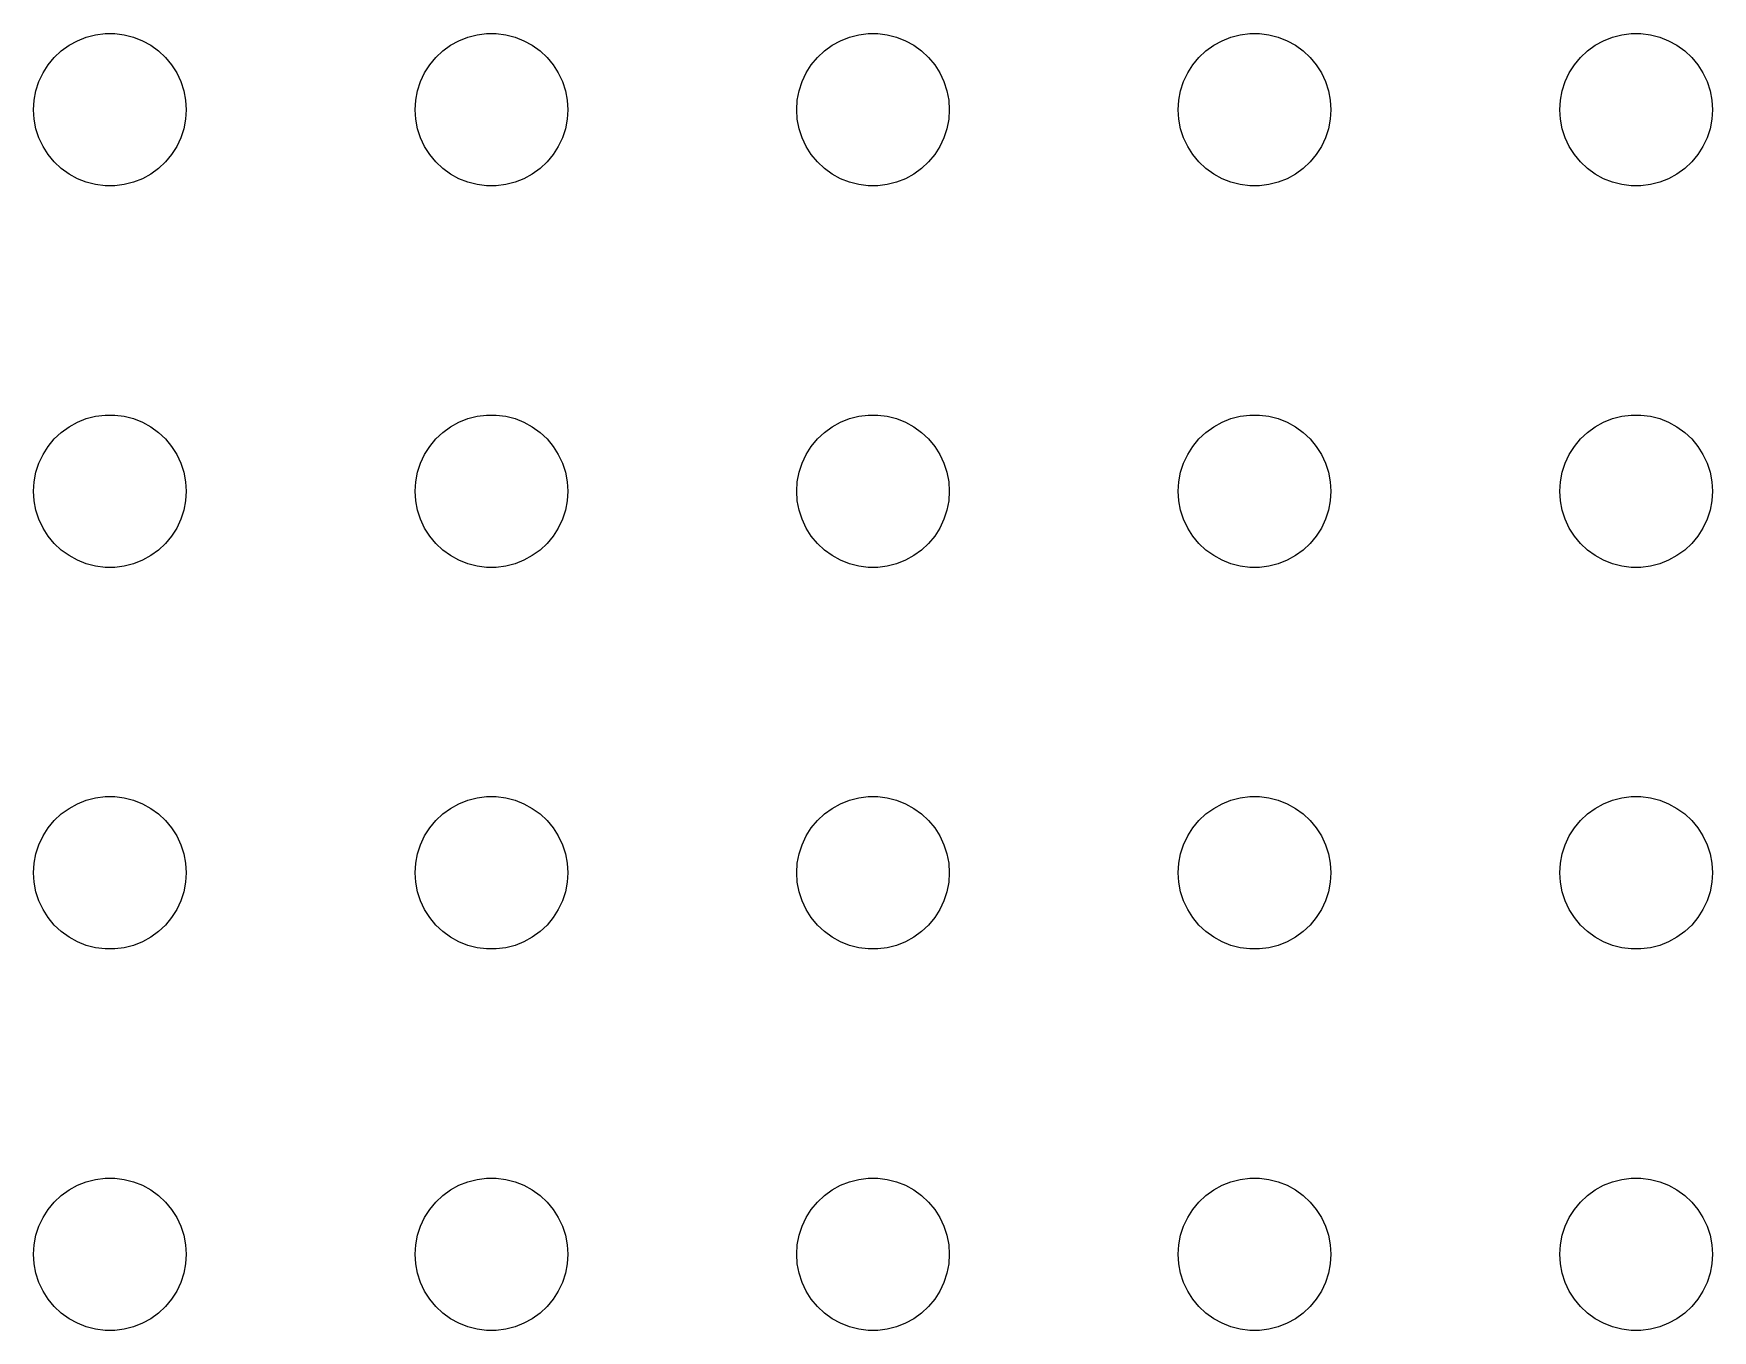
# Model space of a CAD drawing. Header units: metres. Extents: x -134 to 134, y 518 to 1078.
# Drawn here: x -69 to -36, y 682.5 to 708 of the extents above; entities that cross this region are included whole.
import ezdxf

# ---------------------------------------------------------------- set-up
doc = ezdxf.new("R2010")
doc.units = ezdxf.units.M

msp = doc.modelspace()

# ---------------------------------------------------------------- linework, layer by layer
for p, q in [((-68.3037, 707.766), (-68.1387, 707.857)), ((-68.1387, 707.857), (-67.9635, 707.927)), ((-67.9635, 707.927), (-67.7811, 707.973)), ((-67.7811, 707.973), (-67.5942, 707.997)), ((-67.5942, 707.997), (-67.4058, 707.997)), ((-67.4058, 707.997), (-67.2189, 707.973)), ((-67.2189, 707.973), (-67.0365, 707.927)), ((-67.0365, 707.927), (-66.8613, 707.857)), ((-66.8613, 707.857), (-66.6963, 707.766)), ((-60.8037, 707.766), (-60.6387, 707.857)), ((-60.6387, 707.857), (-60.4635, 707.927)), ((-60.4635, 707.927), (-60.2811, 707.973)), ((-60.2811, 707.973), (-60.0942, 707.997)), ((-60.0942, 707.997), (-59.9058, 707.997)), ((-59.9058, 707.997), (-59.7189, 707.973)), ((-59.7189, 707.973), (-59.5365, 707.927)), ((-59.5365, 707.927), (-59.3613, 707.857)), ((-59.3613, 707.857), (-59.1963, 707.766)), ((-53.3037, 707.766), (-53.1387, 707.857)), ((-53.1387, 707.857), (-52.9635, 707.927)), ((-52.9635, 707.927), (-52.7811, 707.973)), ((-52.7811, 707.973), (-52.5942, 707.997)), ((-52.5942, 707.997), (-52.4058, 707.997)), ((-52.4058, 707.997), (-52.2189, 707.973)), ((-52.2189, 707.973), (-52.0365, 707.927)), ((-52.0365, 707.927), (-51.8613, 707.857)), ((-51.8613, 707.857), (-51.6963, 707.766)), ((-45.8037, 707.766), (-45.6387, 707.857)), ((-45.6387, 707.857), (-45.4635, 707.927)), ((-45.4635, 707.927), (-45.2811, 707.973)), ((-45.2811, 707.973), (-45.0942, 707.997)), ((-45.0942, 707.997), (-44.9058, 707.997)), ((-44.9058, 707.997), (-44.7189, 707.973)), ((-44.7189, 707.973), (-44.5365, 707.927)), ((-44.5365, 707.927), (-44.3613, 707.857)), ((-44.3613, 707.857), (-44.1963, 707.766)), ((-38.3037, 707.766), (-38.1387, 707.857)), ((-38.1387, 707.857), (-37.9635, 707.927)), ((-37.9635, 707.927), (-37.7811, 707.973)), ((-37.7811, 707.973), (-37.5942, 707.997)), ((-37.5942, 707.997), (-37.4058, 707.997)), ((-37.4058, 707.997), (-37.2189, 707.973)), ((-37.2189, 707.973), (-37.0365, 707.927)), ((-37.0365, 707.927), (-36.8613, 707.857)), ((-36.8613, 707.857), (-36.6963, 707.766)), ((-68.7135, 707.382), (-68.5934, 707.527)), ((-68.5934, 707.527), (-68.4561, 707.656)), ((-68.4561, 707.656), (-68.3037, 707.766)), ((-66.6963, 707.766), (-66.5439, 707.656)), ((-66.5439, 707.656), (-66.4065, 707.527)), ((-66.4065, 707.527), (-66.2865, 707.382)), ((-61.2135, 707.382), (-61.0934, 707.527)), ((-61.0934, 707.527), (-60.9561, 707.656)), ((-60.9561, 707.656), (-60.8037, 707.766)), ((-59.1963, 707.766), (-59.0439, 707.656)), ((-59.0439, 707.656), (-58.9065, 707.527)), ((-58.9065, 707.527), (-58.7865, 707.382)), ((-53.7135, 707.382), (-53.5934, 707.527)), ((-53.5934, 707.527), (-53.4561, 707.656)), ((-53.4561, 707.656), (-53.3037, 707.766)), ((-51.6963, 707.766), (-51.5439, 707.656)), ((-51.5439, 707.656), (-51.4065, 707.527)), ((-51.4065, 707.527), (-51.2865, 707.382)), ((-46.2135, 707.382), (-46.0934, 707.527)), ((-46.0934, 707.527), (-45.9561, 707.656)), ((-45.9561, 707.656), (-45.8037, 707.766)), ((-44.1963, 707.766), (-44.0439, 707.656)), ((-44.0439, 707.656), (-43.9065, 707.527)), ((-43.9065, 707.527), (-43.7865, 707.382)), ((-38.7135, 707.382), (-38.5934, 707.527)), ((-38.5934, 707.527), (-38.4561, 707.656)), ((-38.4561, 707.656), (-38.3037, 707.766)), ((-36.6963, 707.766), (-36.5439, 707.656)), ((-36.5439, 707.656), (-36.4065, 707.527)), ((-36.4065, 707.527), (-36.2865, 707.382)), ((-68.8947, 707.052), (-68.8145, 707.223)), ((-68.8145, 707.223), (-68.7135, 707.382)), ((-66.2865, 707.382), (-66.1855, 707.223)), ((-66.1855, 707.223), (-66.1053, 707.052)), ((-61.3947, 707.052), (-61.3145, 707.223)), ((-61.3145, 707.223), (-61.2135, 707.382)), ((-58.7865, 707.382), (-58.6855, 707.223)), ((-58.6855, 707.223), (-58.6053, 707.052)), ((-53.8947, 707.052), (-53.8145, 707.223)), ((-53.8145, 707.223), (-53.7135, 707.382)), ((-51.2865, 707.382), (-51.1855, 707.223)), ((-51.1855, 707.223), (-51.1053, 707.052)), ((-46.3947, 707.052), (-46.3145, 707.223)), ((-46.3145, 707.223), (-46.2135, 707.382)), ((-43.7865, 707.382), (-43.6855, 707.223)), ((-43.6855, 707.223), (-43.6053, 707.052)), ((-38.8947, 707.052), (-38.8145, 707.223)), ((-38.8145, 707.223), (-38.7135, 707.382)), ((-36.2865, 707.382), (-36.1855, 707.223)), ((-36.1855, 707.223), (-36.1053, 707.052)), ((-68.9882, 706.688), (-68.9529, 706.873)), ((-68.9529, 706.873), (-68.8947, 707.052)), ((-66.1053, 707.052), (-66.0471, 706.873)), ((-66.0471, 706.873), (-66.0118, 706.688)), ((-61.4882, 706.688), (-61.4529, 706.873)), ((-61.4529, 706.873), (-61.3947, 707.052)), ((-58.6053, 707.052), (-58.5471, 706.873)), ((-58.5471, 706.873), (-58.5118, 706.688)), ((-53.9882, 706.688), (-53.9529, 706.873)), ((-53.9529, 706.873), (-53.8947, 707.052)), ((-51.1053, 707.052), (-51.0471, 706.873)), ((-51.0471, 706.873), (-51.0118, 706.688)), ((-46.4882, 706.688), (-46.4529, 706.873)), ((-46.4529, 706.873), (-46.3947, 707.052)), ((-43.6053, 707.052), (-43.5471, 706.873)), ((-43.5471, 706.873), (-43.5118, 706.688)), ((-38.9882, 706.688), (-38.9529, 706.873)), ((-38.9529, 706.873), (-38.8947, 707.052)), ((-36.1053, 707.052), (-36.0471, 706.873)), ((-36.0471, 706.873), (-36.0118, 706.688)), ((-69, 706.5), (-68.9882, 706.688)), ((-66.0118, 706.688), (-66, 706.5)), ((-61.5, 706.5), (-61.4882, 706.688)), ((-58.5118, 706.688), (-58.5, 706.5)), ((-54, 706.5), (-53.9882, 706.688)), ((-51.0118, 706.688), (-51, 706.5)), ((-46.5, 706.5), (-46.4882, 706.688)), ((-43.5118, 706.688), (-43.5, 706.5)), ((-39, 706.5), (-38.9882, 706.688)), ((-36.0118, 706.688), (-36, 706.5)), ((-68.9882, 706.312), (-69, 706.5)), ((-68.9529, 706.127), (-68.9882, 706.312)), ((-66.0118, 706.312), (-66.0471, 706.127)), ((-66, 706.5), (-66.0118, 706.312)), ((-61.4882, 706.312), (-61.5, 706.5)), ((-61.4529, 706.127), (-61.4882, 706.312)), ((-58.5118, 706.312), (-58.5471, 706.127)), ((-58.5, 706.5), (-58.5118, 706.312)), ((-53.9882, 706.312), (-54, 706.5)), ((-53.9529, 706.127), (-53.9882, 706.312)), ((-51.0118, 706.312), (-51.0471, 706.127)), ((-51, 706.5), (-51.0118, 706.312)), ((-46.4882, 706.312), (-46.5, 706.5)), ((-46.4529, 706.127), (-46.4882, 706.312)), ((-43.5118, 706.312), (-43.5471, 706.127)), ((-43.5, 706.5), (-43.5118, 706.312)), ((-38.9882, 706.312), (-39, 706.5)), ((-38.9529, 706.127), (-38.9882, 706.312)), ((-36.0118, 706.312), (-36.0471, 706.127)), ((-36, 706.5), (-36.0118, 706.312)), ((-68.8947, 705.948), (-68.9529, 706.127)), ((-68.8145, 705.777), (-68.8947, 705.948)), ((-66.1053, 705.948), (-66.1855, 705.777)), ((-66.0471, 706.127), (-66.1053, 705.948)), ((-61.3947, 705.948), (-61.4529, 706.127)), ((-61.3145, 705.777), (-61.3947, 705.948)), ((-58.6053, 705.948), (-58.6855, 705.777)), ((-58.5471, 706.127), (-58.6053, 705.948)), ((-53.8947, 705.948), (-53.9529, 706.127)), ((-53.8145, 705.777), (-53.8947, 705.948)), ((-51.1053, 705.948), (-51.1855, 705.777)), ((-51.0471, 706.127), (-51.1053, 705.948)), ((-46.3947, 705.948), (-46.4529, 706.127)), ((-46.3145, 705.777), (-46.3947, 705.948)), ((-43.6053, 705.948), (-43.6855, 705.777)), ((-43.5471, 706.127), (-43.6053, 705.948)), ((-38.8947, 705.948), (-38.9529, 706.127)), ((-38.8145, 705.777), (-38.8947, 705.948)), ((-36.1053, 705.948), (-36.1855, 705.777)), ((-36.0471, 706.127), (-36.1053, 705.948)), ((-68.7135, 705.618), (-68.8145, 705.777)), ((-68.5934, 705.473), (-68.7135, 705.618)), ((-66.2865, 705.618), (-66.4065, 705.473)), ((-66.1855, 705.777), (-66.2865, 705.618)), ((-61.2135, 705.618), (-61.3145, 705.777)), ((-61.0934, 705.473), (-61.2135, 705.618)), ((-58.7865, 705.618), (-58.9065, 705.473)), ((-58.6855, 705.777), (-58.7865, 705.618)), ((-53.7135, 705.618), (-53.8145, 705.777)), ((-53.5934, 705.473), (-53.7135, 705.618)), ((-51.2865, 705.618), (-51.4065, 705.473)), ((-51.1855, 705.777), (-51.2865, 705.618)), ((-46.2135, 705.618), (-46.3145, 705.777)), ((-46.0934, 705.473), (-46.2135, 705.618)), ((-43.7865, 705.618), (-43.9065, 705.473)), ((-43.6855, 705.777), (-43.7865, 705.618)), ((-38.7135, 705.618), (-38.8145, 705.777)), ((-38.5934, 705.473), (-38.7135, 705.618)), ((-36.2865, 705.618), (-36.4065, 705.473)), ((-36.1855, 705.777), (-36.2865, 705.618)), ((-68.4561, 705.344), (-68.5934, 705.473)), ((-68.3037, 705.234), (-68.4561, 705.344)), ((-68.1387, 705.143), (-68.3037, 705.234)), ((-66.6963, 705.234), (-66.8613, 705.143)), ((-66.5439, 705.344), (-66.6963, 705.234)), ((-66.4065, 705.473), (-66.5439, 705.344)), ((-60.9561, 705.344), (-61.0934, 705.473)), ((-60.8037, 705.234), (-60.9561, 705.344)), ((-60.6387, 705.143), (-60.8037, 705.234)), ((-59.1963, 705.234), (-59.3613, 705.143)), ((-59.0439, 705.344), (-59.1963, 705.234)), ((-58.9065, 705.473), (-59.0439, 705.344)), ((-53.4561, 705.344), (-53.5934, 705.473)), ((-53.3037, 705.234), (-53.4561, 705.344)), ((-53.1387, 705.143), (-53.3037, 705.234)), ((-51.6963, 705.234), (-51.8613, 705.143)), ((-51.5439, 705.344), (-51.6963, 705.234)), ((-51.4065, 705.473), (-51.5439, 705.344)), ((-45.9561, 705.344), (-46.0934, 705.473)), ((-45.8037, 705.234), (-45.9561, 705.344)), ((-45.6387, 705.143), (-45.8037, 705.234)), ((-44.1963, 705.234), (-44.3613, 705.143)), ((-44.0439, 705.344), (-44.1963, 705.234)), ((-43.9065, 705.473), (-44.0439, 705.344)), ((-38.4561, 705.344), (-38.5934, 705.473)), ((-38.3037, 705.234), (-38.4561, 705.344)), ((-38.1387, 705.143), (-38.3037, 705.234)), ((-36.6963, 705.234), (-36.8613, 705.143)), ((-36.5439, 705.344), (-36.6963, 705.234)), ((-36.4065, 705.473), (-36.5439, 705.344)), ((-67.9635, 705.073), (-68.1387, 705.143)), ((-67.7811, 705.027), (-67.9635, 705.073)), ((-67.5942, 705.003), (-67.7811, 705.027)), ((-67.4058, 705.003), (-67.5942, 705.003)), ((-67.2189, 705.027), (-67.4058, 705.003)), ((-67.0365, 705.073), (-67.2189, 705.027)), ((-66.8613, 705.143), (-67.0365, 705.073)), ((-60.4635, 705.073), (-60.6387, 705.143)), ((-60.2811, 705.027), (-60.4635, 705.073)), ((-60.0942, 705.003), (-60.2811, 705.027)), ((-59.9058, 705.003), (-60.0942, 705.003)), ((-59.7189, 705.027), (-59.9058, 705.003)), ((-59.5365, 705.073), (-59.7189, 705.027)), ((-59.3613, 705.143), (-59.5365, 705.073)), ((-52.9635, 705.073), (-53.1387, 705.143)), ((-52.7811, 705.027), (-52.9635, 705.073)), ((-52.5942, 705.003), (-52.7811, 705.027)), ((-52.4058, 705.003), (-52.5942, 705.003)), ((-52.2189, 705.027), (-52.4058, 705.003)), ((-52.0365, 705.073), (-52.2189, 705.027)), ((-51.8613, 705.143), (-52.0365, 705.073)), ((-45.4635, 705.073), (-45.6387, 705.143)), ((-45.2811, 705.027), (-45.4635, 705.073)), ((-45.0942, 705.003), (-45.2811, 705.027)), ((-44.9058, 705.003), (-45.0942, 705.003)), ((-44.7189, 705.027), (-44.9058, 705.003)), ((-44.5365, 705.073), (-44.7189, 705.027)), ((-44.3613, 705.143), (-44.5365, 705.073)), ((-37.9635, 705.073), (-38.1387, 705.143)), ((-37.7811, 705.027), (-37.9635, 705.073)), ((-37.5942, 705.003), (-37.7811, 705.027)), ((-37.4058, 705.003), (-37.5942, 705.003)), ((-37.2189, 705.027), (-37.4058, 705.003)), ((-37.0365, 705.073), (-37.2189, 705.027)), ((-36.8613, 705.143), (-37.0365, 705.073)), ((-68.4561, 700.156), (-68.3037, 700.266)), ((-68.3037, 700.266), (-68.1387, 700.357)), ((-68.1387, 700.357), (-67.9635, 700.427)), ((-67.9635, 700.427), (-67.7811, 700.473)), ((-67.7811, 700.473), (-67.5942, 700.497)), ((-67.5942, 700.497), (-67.4058, 700.497)), ((-67.4058, 700.497), (-67.2189, 700.473)), ((-67.2189, 700.473), (-67.0365, 700.427)), ((-67.0365, 700.427), (-66.8613, 700.357)), ((-66.8613, 700.357), (-66.6963, 700.266)), ((-66.6963, 700.266), (-66.5439, 700.156)), ((-60.9561, 700.156), (-60.8037, 700.266)), ((-60.8037, 700.266), (-60.6387, 700.357)), ((-60.6387, 700.357), (-60.4635, 700.427)), ((-60.4635, 700.427), (-60.2811, 700.473)), ((-60.2811, 700.473), (-60.0942, 700.497)), ((-60.0942, 700.497), (-59.9058, 700.497)), ((-59.9058, 700.497), (-59.7189, 700.473)), ((-59.7189, 700.473), (-59.5365, 700.427)), ((-59.5365, 700.427), (-59.3613, 700.357)), ((-59.3613, 700.357), (-59.1963, 700.266)), ((-59.1963, 700.266), (-59.0439, 700.156)), ((-53.4561, 700.156), (-53.3037, 700.266)), ((-53.3037, 700.266), (-53.1387, 700.357)), ((-53.1387, 700.357), (-52.9635, 700.427)), ((-52.9635, 700.427), (-52.7811, 700.473)), ((-52.7811, 700.473), (-52.5942, 700.497)), ((-52.5942, 700.497), (-52.4058, 700.497)), ((-52.4058, 700.497), (-52.2189, 700.473)), ((-52.2189, 700.473), (-52.0365, 700.427)), ((-52.0365, 700.427), (-51.8613, 700.357)), ((-51.8613, 700.357), (-51.6963, 700.266)), ((-51.6963, 700.266), (-51.5439, 700.156)), ((-45.9561, 700.156), (-45.8037, 700.266)), ((-45.8037, 700.266), (-45.6387, 700.357)), ((-45.6387, 700.357), (-45.4635, 700.427)), ((-45.4635, 700.427), (-45.2811, 700.473)), ((-45.2811, 700.473), (-45.0942, 700.497)), ((-45.0942, 700.497), (-44.9058, 700.497)), ((-44.9058, 700.497), (-44.7189, 700.473)), ((-44.7189, 700.473), (-44.5365, 700.427)), ((-44.5365, 700.427), (-44.3613, 700.357)), ((-44.3613, 700.357), (-44.1963, 700.266)), ((-44.1963, 700.266), (-44.0439, 700.156)), ((-38.4561, 700.156), (-38.3037, 700.266)), ((-38.3037, 700.266), (-38.1387, 700.357)), ((-38.1387, 700.357), (-37.9635, 700.427)), ((-37.9635, 700.427), (-37.7811, 700.473)), ((-37.7811, 700.473), (-37.5942, 700.497)), ((-37.5942, 700.497), (-37.4058, 700.497)), ((-37.4058, 700.497), (-37.2189, 700.473)), ((-37.2189, 700.473), (-37.0365, 700.427)), ((-37.0365, 700.427), (-36.8613, 700.357)), ((-36.8613, 700.357), (-36.6963, 700.266)), ((-36.6963, 700.266), (-36.5439, 700.156)), ((-68.7135, 699.882), (-68.5934, 700.027)), ((-68.5934, 700.027), (-68.4561, 700.156)), ((-66.5439, 700.156), (-66.4065, 700.027)), ((-66.4065, 700.027), (-66.2865, 699.882)), ((-61.2135, 699.882), (-61.0934, 700.027)), ((-61.0934, 700.027), (-60.9561, 700.156)), ((-59.0439, 700.156), (-58.9065, 700.027)), ((-58.9065, 700.027), (-58.7865, 699.882)), ((-53.7135, 699.882), (-53.5934, 700.027)), ((-53.5934, 700.027), (-53.4561, 700.156)), ((-51.5439, 700.156), (-51.4065, 700.027)), ((-51.4065, 700.027), (-51.2865, 699.882)), ((-46.2135, 699.882), (-46.0934, 700.027)), ((-46.0934, 700.027), (-45.9561, 700.156)), ((-44.0439, 700.156), (-43.9065, 700.027)), ((-43.9065, 700.027), (-43.7865, 699.882)), ((-38.7135, 699.882), (-38.5934, 700.027)), ((-38.5934, 700.027), (-38.4561, 700.156)), ((-36.5439, 700.156), (-36.4065, 700.027)), ((-36.4065, 700.027), (-36.2865, 699.882)), ((-68.8947, 699.552), (-68.8145, 699.723)), ((-68.8145, 699.723), (-68.7135, 699.882)), ((-66.2865, 699.882), (-66.1855, 699.723)), ((-66.1855, 699.723), (-66.1053, 699.552)), ((-61.3947, 699.552), (-61.3145, 699.723)), ((-61.3145, 699.723), (-61.2135, 699.882)), ((-58.7865, 699.882), (-58.6855, 699.723)), ((-58.6855, 699.723), (-58.6053, 699.552)), ((-53.8947, 699.552), (-53.8145, 699.723)), ((-53.8145, 699.723), (-53.7135, 699.882)), ((-51.2865, 699.882), (-51.1855, 699.723)), ((-51.1855, 699.723), (-51.1053, 699.552)), ((-46.3947, 699.552), (-46.3145, 699.723)), ((-46.3145, 699.723), (-46.2135, 699.882)), ((-43.7865, 699.882), (-43.6855, 699.723)), ((-43.6855, 699.723), (-43.6053, 699.552)), ((-38.8947, 699.552), (-38.8145, 699.723)), ((-38.8145, 699.723), (-38.7135, 699.882)), ((-36.2865, 699.882), (-36.1855, 699.723)), ((-36.1855, 699.723), (-36.1053, 699.552)), ((-68.9882, 699.188), (-68.9529, 699.373)), ((-68.9529, 699.373), (-68.8947, 699.552)), ((-66.1053, 699.552), (-66.0471, 699.373)), ((-66.0471, 699.373), (-66.0118, 699.188)), ((-61.4882, 699.188), (-61.4529, 699.373)), ((-61.4529, 699.373), (-61.3947, 699.552)), ((-58.6053, 699.552), (-58.5471, 699.373)), ((-58.5471, 699.373), (-58.5118, 699.188)), ((-53.9882, 699.188), (-53.9529, 699.373)), ((-53.9529, 699.373), (-53.8947, 699.552)), ((-51.1053, 699.552), (-51.0471, 699.373)), ((-51.0471, 699.373), (-51.0118, 699.188)), ((-46.4882, 699.188), (-46.4529, 699.373)), ((-46.4529, 699.373), (-46.3947, 699.552)), ((-43.6053, 699.552), (-43.5471, 699.373)), ((-43.5471, 699.373), (-43.5118, 699.188)), ((-38.9882, 699.188), (-38.9529, 699.373)), ((-38.9529, 699.373), (-38.8947, 699.552)), ((-36.1053, 699.552), (-36.0471, 699.373)), ((-36.0471, 699.373), (-36.0118, 699.188)), ((-69, 699), (-68.9882, 699.188)), ((-68.9882, 698.812), (-69, 699)), ((-66.0118, 699.188), (-66, 699)), ((-66, 699), (-66.0118, 698.812)), ((-61.5, 699), (-61.4882, 699.188)), ((-61.4882, 698.812), (-61.5, 699)), ((-58.5118, 699.188), (-58.5, 699)), ((-58.5, 699), (-58.5118, 698.812)), ((-54, 699), (-53.9882, 699.188)), ((-53.9882, 698.812), (-54, 699)), ((-51.0118, 699.188), (-51, 699)), ((-51, 699), (-51.0118, 698.812)), ((-46.5, 699), (-46.4882, 699.188)), ((-46.4882, 698.812), (-46.5, 699)), ((-43.5118, 699.188), (-43.5, 699)), ((-43.5, 699), (-43.5118, 698.812)), ((-39, 699), (-38.9882, 699.188)), ((-38.9882, 698.812), (-39, 699)), ((-36.0118, 699.188), (-36, 699)), ((-36, 699), (-36.0118, 698.812)), ((-68.9529, 698.627), (-68.9882, 698.812)), ((-68.8947, 698.448), (-68.9529, 698.627)), ((-66.0471, 698.627), (-66.1053, 698.448)), ((-66.0118, 698.812), (-66.0471, 698.627)), ((-61.4529, 698.627), (-61.4882, 698.812)), ((-61.3947, 698.448), (-61.4529, 698.627)), ((-58.5471, 698.627), (-58.6053, 698.448)), ((-58.5118, 698.812), (-58.5471, 698.627)), ((-53.9529, 698.627), (-53.9882, 698.812)), ((-53.8947, 698.448), (-53.9529, 698.627)), ((-51.0471, 698.627), (-51.1053, 698.448)), ((-51.0118, 698.812), (-51.0471, 698.627)), ((-46.4529, 698.627), (-46.4882, 698.812)), ((-46.3947, 698.448), (-46.4529, 698.627)), ((-43.5471, 698.627), (-43.6053, 698.448)), ((-43.5118, 698.812), (-43.5471, 698.627)), ((-38.9529, 698.627), (-38.9882, 698.812)), ((-38.8947, 698.448), (-38.9529, 698.627)), ((-36.0471, 698.627), (-36.1053, 698.448)), ((-36.0118, 698.812), (-36.0471, 698.627)), ((-68.8145, 698.277), (-68.8947, 698.448)), ((-66.1053, 698.448), (-66.1855, 698.277)), ((-61.3145, 698.277), (-61.3947, 698.448)), ((-58.6053, 698.448), (-58.6855, 698.277)), ((-53.8145, 698.277), (-53.8947, 698.448)), ((-51.1053, 698.448), (-51.1855, 698.277)), ((-46.3145, 698.277), (-46.3947, 698.448)), ((-43.6053, 698.448), (-43.6855, 698.277)), ((-38.8145, 698.277), (-38.8947, 698.448)), ((-36.1053, 698.448), (-36.1855, 698.277)), ((-68.7135, 698.118), (-68.8145, 698.277)), ((-68.5934, 697.973), (-68.7135, 698.118)), ((-68.4561, 697.844), (-68.5934, 697.973)), ((-66.4065, 697.973), (-66.5439, 697.844)), ((-66.2865, 698.118), (-66.4065, 697.973)), ((-66.1855, 698.277), (-66.2865, 698.118)), ((-61.2135, 698.118), (-61.3145, 698.277)), ((-61.0934, 697.973), (-61.2135, 698.118)), ((-60.9561, 697.844), (-61.0934, 697.973)), ((-58.9065, 697.973), (-59.0439, 697.844)), ((-58.7865, 698.118), (-58.9065, 697.973)), ((-58.6855, 698.277), (-58.7865, 698.118)), ((-53.7135, 698.118), (-53.8145, 698.277)), ((-53.5934, 697.973), (-53.7135, 698.118)), ((-53.4561, 697.844), (-53.5934, 697.973)), ((-51.4065, 697.973), (-51.5439, 697.844)), ((-51.2865, 698.118), (-51.4065, 697.973)), ((-51.1855, 698.277), (-51.2865, 698.118)), ((-46.2135, 698.118), (-46.3145, 698.277)), ((-46.0934, 697.973), (-46.2135, 698.118)), ((-45.9561, 697.844), (-46.0934, 697.973)), ((-43.9065, 697.973), (-44.0439, 697.844)), ((-43.7865, 698.118), (-43.9065, 697.973)), ((-43.6855, 698.277), (-43.7865, 698.118)), ((-38.7135, 698.118), (-38.8145, 698.277)), ((-38.5934, 697.973), (-38.7135, 698.118)), ((-38.4561, 697.844), (-38.5934, 697.973)), ((-36.4065, 697.973), (-36.5439, 697.844)), ((-36.2865, 698.118), (-36.4065, 697.973)), ((-36.1855, 698.277), (-36.2865, 698.118)), ((-68.3037, 697.734), (-68.4561, 697.844)), ((-68.1387, 697.643), (-68.3037, 697.734)), ((-67.9635, 697.573), (-68.1387, 697.643)), ((-66.8613, 697.643), (-67.0365, 697.573)), ((-66.6963, 697.734), (-66.8613, 697.643)), ((-66.5439, 697.844), (-66.6963, 697.734)), ((-60.8037, 697.734), (-60.9561, 697.844)), ((-60.6387, 697.643), (-60.8037, 697.734)), ((-60.4635, 697.573), (-60.6387, 697.643)), ((-59.3613, 697.643), (-59.5365, 697.573)), ((-59.1963, 697.734), (-59.3613, 697.643)), ((-59.0439, 697.844), (-59.1963, 697.734)), ((-53.3037, 697.734), (-53.4561, 697.844)), ((-53.1387, 697.643), (-53.3037, 697.734)), ((-52.9635, 697.573), (-53.1387, 697.643)), ((-51.8613, 697.643), (-52.0365, 697.573)), ((-51.6963, 697.734), (-51.8613, 697.643)), ((-51.5439, 697.844), (-51.6963, 697.734)), ((-45.8037, 697.734), (-45.9561, 697.844)), ((-45.6387, 697.643), (-45.8037, 697.734)), ((-45.4635, 697.573), (-45.6387, 697.643)), ((-44.3613, 697.643), (-44.5365, 697.573)), ((-44.1963, 697.734), (-44.3613, 697.643)), ((-44.0439, 697.844), (-44.1963, 697.734)), ((-38.3037, 697.734), (-38.4561, 697.844)), ((-38.1387, 697.643), (-38.3037, 697.734)), ((-37.9635, 697.573), (-38.1387, 697.643)), ((-36.8613, 697.643), (-37.0365, 697.573)), ((-36.6963, 697.734), (-36.8613, 697.643)), ((-36.5439, 697.844), (-36.6963, 697.734)), ((-67.7811, 697.527), (-67.9635, 697.573)), ((-67.5942, 697.503), (-67.7811, 697.527)), ((-67.4058, 697.503), (-67.5942, 697.503)), ((-67.2189, 697.527), (-67.4058, 697.503)), ((-67.0365, 697.573), (-67.2189, 697.527)), ((-60.2811, 697.527), (-60.4635, 697.573)), ((-60.0942, 697.503), (-60.2811, 697.527)), ((-59.9058, 697.503), (-60.0942, 697.503)), ((-59.7189, 697.527), (-59.9058, 697.503)), ((-59.5365, 697.573), (-59.7189, 697.527)), ((-52.7811, 697.527), (-52.9635, 697.573)), ((-52.5942, 697.503), (-52.7811, 697.527)), ((-52.4058, 697.503), (-52.5942, 697.503)), ((-52.2189, 697.527), (-52.4058, 697.503)), ((-52.0365, 697.573), (-52.2189, 697.527)), ((-45.2811, 697.527), (-45.4635, 697.573)), ((-45.0942, 697.503), (-45.2811, 697.527)), ((-44.9058, 697.503), (-45.0942, 697.503)), ((-44.7189, 697.527), (-44.9058, 697.503)), ((-44.5365, 697.573), (-44.7189, 697.527)), ((-37.7811, 697.527), (-37.9635, 697.573)), ((-37.5942, 697.503), (-37.7811, 697.527)), ((-37.4058, 697.503), (-37.5942, 697.503)), ((-37.2189, 697.527), (-37.4058, 697.503)), ((-37.0365, 697.573), (-37.2189, 697.527)), ((-68.4561, 692.656), (-68.3037, 692.766)), ((-68.3037, 692.766), (-68.1387, 692.857)), ((-68.1387, 692.857), (-67.9635, 692.927)), ((-67.9635, 692.927), (-67.7811, 692.973)), ((-67.7811, 692.973), (-67.5942, 692.997)), ((-67.5942, 692.997), (-67.4058, 692.997)), ((-67.4058, 692.997), (-67.2189, 692.973)), ((-67.2189, 692.973), (-67.0365, 692.927)), ((-67.0365, 692.927), (-66.8613, 692.857)), ((-66.8613, 692.857), (-66.6963, 692.766)), ((-66.6963, 692.766), (-66.5439, 692.656)), ((-60.9561, 692.656), (-60.8037, 692.766)), ((-60.8037, 692.766), (-60.6387, 692.857)), ((-60.6387, 692.857), (-60.4635, 692.927)), ((-60.4635, 692.927), (-60.2811, 692.973)), ((-60.2811, 692.973), (-60.0942, 692.997)), ((-60.0942, 692.997), (-59.9058, 692.997)), ((-59.9058, 692.997), (-59.7189, 692.973)), ((-59.7189, 692.973), (-59.5365, 692.927)), ((-59.5365, 692.927), (-59.3613, 692.857)), ((-59.3613, 692.857), (-59.1963, 692.766)), ((-59.1963, 692.766), (-59.0439, 692.656)), ((-53.4561, 692.656), (-53.3037, 692.766)), ((-53.3037, 692.766), (-53.1387, 692.857)), ((-53.1387, 692.857), (-52.9635, 692.927)), ((-52.9635, 692.927), (-52.7811, 692.973)), ((-52.7811, 692.973), (-52.5942, 692.997)), ((-52.5942, 692.997), (-52.4058, 692.997)), ((-52.4058, 692.997), (-52.2189, 692.973)), ((-52.2189, 692.973), (-52.0365, 692.927)), ((-52.0365, 692.927), (-51.8613, 692.857)), ((-51.8613, 692.857), (-51.6963, 692.766)), ((-51.6963, 692.766), (-51.5439, 692.656)), ((-45.9561, 692.656), (-45.8037, 692.766)), ((-45.8037, 692.766), (-45.6387, 692.857)), ((-45.6387, 692.857), (-45.4635, 692.927)), ((-45.4635, 692.927), (-45.2811, 692.973)), ((-45.2811, 692.973), (-45.0942, 692.997)), ((-45.0942, 692.997), (-44.9058, 692.997)), ((-44.9058, 692.997), (-44.7189, 692.973)), ((-44.7189, 692.973), (-44.5365, 692.927)), ((-44.5365, 692.927), (-44.3613, 692.857)), ((-44.3613, 692.857), (-44.1963, 692.766)), ((-44.1963, 692.766), (-44.0439, 692.656)), ((-38.4561, 692.656), (-38.3037, 692.766)), ((-38.3037, 692.766), (-38.1387, 692.857)), ((-38.1387, 692.857), (-37.9635, 692.927)), ((-37.9635, 692.927), (-37.7811, 692.973)), ((-37.7811, 692.973), (-37.5942, 692.997)), ((-37.5942, 692.997), (-37.4058, 692.997)), ((-37.4058, 692.997), (-37.2189, 692.973)), ((-37.2189, 692.973), (-37.0365, 692.927)), ((-37.0365, 692.927), (-36.8613, 692.857)), ((-36.8613, 692.857), (-36.6963, 692.766)), ((-36.6963, 692.766), (-36.5439, 692.656)), ((-68.8145, 692.223), (-68.7135, 692.382)), ((-68.7135, 692.382), (-68.5934, 692.527)), ((-68.5934, 692.527), (-68.4561, 692.656)), ((-66.5439, 692.656), (-66.4065, 692.527)), ((-66.4065, 692.527), (-66.2865, 692.382)), ((-66.2865, 692.382), (-66.1855, 692.223)), ((-61.3145, 692.223), (-61.2135, 692.382)), ((-61.2135, 692.382), (-61.0934, 692.527)), ((-61.0934, 692.527), (-60.9561, 692.656)), ((-59.0439, 692.656), (-58.9065, 692.527)), ((-58.9065, 692.527), (-58.7865, 692.382)), ((-58.7865, 692.382), (-58.6855, 692.223)), ((-53.8145, 692.223), (-53.7135, 692.382)), ((-53.7135, 692.382), (-53.5934, 692.527)), ((-53.5934, 692.527), (-53.4561, 692.656)), ((-51.5439, 692.656), (-51.4065, 692.527)), ((-51.4065, 692.527), (-51.2865, 692.382)), ((-51.2865, 692.382), (-51.1855, 692.223)), ((-46.3145, 692.223), (-46.2135, 692.382)), ((-46.2135, 692.382), (-46.0934, 692.527)), ((-46.0934, 692.527), (-45.9561, 692.656)), ((-44.0439, 692.656), (-43.9065, 692.527)), ((-43.9065, 692.527), (-43.7865, 692.382)), ((-43.7865, 692.382), (-43.6855, 692.223)), ((-38.8145, 692.223), (-38.7135, 692.382)), ((-38.7135, 692.382), (-38.5934, 692.527)), ((-38.5934, 692.527), (-38.4561, 692.656)), ((-36.5439, 692.656), (-36.4065, 692.527)), ((-36.4065, 692.527), (-36.2865, 692.382)), ((-36.2865, 692.382), (-36.1855, 692.223)), ((-68.9529, 691.873), (-68.8947, 692.052)), ((-68.8947, 692.052), (-68.8145, 692.223)), ((-66.1855, 692.223), (-66.1053, 692.052)), ((-66.1053, 692.052), (-66.0471, 691.873)), ((-61.4529, 691.873), (-61.3947, 692.052)), ((-61.3947, 692.052), (-61.3145, 692.223)), ((-58.6855, 692.223), (-58.6053, 692.052)), ((-58.6053, 692.052), (-58.5471, 691.873)), ((-53.9529, 691.873), (-53.8947, 692.052)), ((-53.8947, 692.052), (-53.8145, 692.223)), ((-51.1855, 692.223), (-51.1053, 692.052)), ((-51.1053, 692.052), (-51.0471, 691.873)), ((-46.4529, 691.873), (-46.3947, 692.052)), ((-46.3947, 692.052), (-46.3145, 692.223)), ((-43.6855, 692.223), (-43.6053, 692.052)), ((-43.6053, 692.052), (-43.5471, 691.873)), ((-38.9529, 691.873), (-38.8947, 692.052)), ((-38.8947, 692.052), (-38.8145, 692.223)), ((-36.1855, 692.223), (-36.1053, 692.052)), ((-36.1053, 692.052), (-36.0471, 691.873)), ((-69, 691.5), (-68.9882, 691.688)), ((-68.9882, 691.688), (-68.9529, 691.873)), ((-66.0471, 691.873), (-66.0118, 691.688)), ((-66.0118, 691.688), (-66, 691.5)), ((-61.5, 691.5), (-61.4882, 691.688)), ((-61.4882, 691.688), (-61.4529, 691.873)), ((-58.5471, 691.873), (-58.5118, 691.688)), ((-58.5118, 691.688), (-58.5, 691.5)), ((-54, 691.5), (-53.9882, 691.688)), ((-53.9882, 691.688), (-53.9529, 691.873)), ((-51.0471, 691.873), (-51.0118, 691.688)), ((-51.0118, 691.688), (-51, 691.5)), ((-46.5, 691.5), (-46.4882, 691.688)), ((-46.4882, 691.688), (-46.4529, 691.873)), ((-43.5471, 691.873), (-43.5118, 691.688)), ((-43.5118, 691.688), (-43.5, 691.5)), ((-39, 691.5), (-38.9882, 691.688)), ((-38.9882, 691.688), (-38.9529, 691.873)), ((-36.0471, 691.873), (-36.0118, 691.688)), ((-36.0118, 691.688), (-36, 691.5)), ((-68.9882, 691.312), (-69, 691.5)), ((-66, 691.5), (-66.0118, 691.312)), ((-61.4882, 691.312), (-61.5, 691.5)), ((-58.5, 691.5), (-58.5118, 691.312)), ((-53.9882, 691.312), (-54, 691.5)), ((-51, 691.5), (-51.0118, 691.312)), ((-46.4882, 691.312), (-46.5, 691.5)), ((-43.5, 691.5), (-43.5118, 691.312)), ((-38.9882, 691.312), (-39, 691.5)), ((-36, 691.5), (-36.0118, 691.312)), ((-68.9529, 691.127), (-68.9882, 691.312)), ((-68.8947, 690.948), (-68.9529, 691.127)), ((-66.0471, 691.127), (-66.1053, 690.948)), ((-66.0118, 691.312), (-66.0471, 691.127)), ((-61.4529, 691.127), (-61.4882, 691.312)), ((-61.3947, 690.948), (-61.4529, 691.127)), ((-58.5471, 691.127), (-58.6053, 690.948)), ((-58.5118, 691.312), (-58.5471, 691.127)), ((-53.9529, 691.127), (-53.9882, 691.312)), ((-53.8947, 690.948), (-53.9529, 691.127)), ((-51.0471, 691.127), (-51.1053, 690.948)), ((-51.0118, 691.312), (-51.0471, 691.127)), ((-46.4529, 691.127), (-46.4882, 691.312)), ((-46.3947, 690.948), (-46.4529, 691.127)), ((-43.5471, 691.127), (-43.6053, 690.948)), ((-43.5118, 691.312), (-43.5471, 691.127)), ((-38.9529, 691.127), (-38.9882, 691.312)), ((-38.8947, 690.948), (-38.9529, 691.127)), ((-36.0471, 691.127), (-36.1053, 690.948)), ((-36.0118, 691.312), (-36.0471, 691.127)), ((-68.8145, 690.777), (-68.8947, 690.948)), ((-68.7135, 690.618), (-68.8145, 690.777)), ((-66.1855, 690.777), (-66.2865, 690.618)), ((-66.1053, 690.948), (-66.1855, 690.777)), ((-61.3145, 690.777), (-61.3947, 690.948)), ((-61.2135, 690.618), (-61.3145, 690.777)), ((-58.6855, 690.777), (-58.7865, 690.618)), ((-58.6053, 690.948), (-58.6855, 690.777)), ((-53.8145, 690.777), (-53.8947, 690.948)), ((-53.7135, 690.618), (-53.8145, 690.777)), ((-51.1855, 690.777), (-51.2865, 690.618)), ((-51.1053, 690.948), (-51.1855, 690.777)), ((-46.3145, 690.777), (-46.3947, 690.948)), ((-46.2135, 690.618), (-46.3145, 690.777)), ((-43.6855, 690.777), (-43.7865, 690.618)), ((-43.6053, 690.948), (-43.6855, 690.777)), ((-38.8145, 690.777), (-38.8947, 690.948)), ((-38.7135, 690.618), (-38.8145, 690.777)), ((-36.1855, 690.777), (-36.2865, 690.618)), ((-36.1053, 690.948), (-36.1855, 690.777)), ((-68.5934, 690.473), (-68.7135, 690.618)), ((-68.4561, 690.344), (-68.5934, 690.473)), ((-66.4065, 690.473), (-66.5439, 690.344)), ((-66.2865, 690.618), (-66.4065, 690.473)), ((-61.0934, 690.473), (-61.2135, 690.618)), ((-60.9561, 690.344), (-61.0934, 690.473)), ((-58.9065, 690.473), (-59.0439, 690.344)), ((-58.7865, 690.618), (-58.9065, 690.473)), ((-53.5934, 690.473), (-53.7135, 690.618)), ((-53.4561, 690.344), (-53.5934, 690.473)), ((-51.4065, 690.473), (-51.5439, 690.344)), ((-51.2865, 690.618), (-51.4065, 690.473)), ((-46.0934, 690.473), (-46.2135, 690.618)), ((-45.9561, 690.344), (-46.0934, 690.473)), ((-43.9065, 690.473), (-44.0439, 690.344)), ((-43.7865, 690.618), (-43.9065, 690.473)), ((-38.5934, 690.473), (-38.7135, 690.618)), ((-38.4561, 690.344), (-38.5934, 690.473)), ((-36.4065, 690.473), (-36.5439, 690.344)), ((-36.2865, 690.618), (-36.4065, 690.473)), ((-68.3037, 690.234), (-68.4561, 690.344)), ((-68.1387, 690.143), (-68.3037, 690.234)), ((-67.9635, 690.073), (-68.1387, 690.143)), ((-67.7811, 690.027), (-67.9635, 690.073)), ((-67.0365, 690.073), (-67.2189, 690.027)), ((-66.8613, 690.143), (-67.0365, 690.073)), ((-66.6963, 690.234), (-66.8613, 690.143)), ((-66.5439, 690.344), (-66.6963, 690.234)), ((-60.8037, 690.234), (-60.9561, 690.344)), ((-60.6387, 690.143), (-60.8037, 690.234)), ((-60.4635, 690.073), (-60.6387, 690.143)), ((-60.2811, 690.027), (-60.4635, 690.073)), ((-59.5365, 690.073), (-59.7189, 690.027)), ((-59.3613, 690.143), (-59.5365, 690.073)), ((-59.1963, 690.234), (-59.3613, 690.143)), ((-59.0439, 690.344), (-59.1963, 690.234)), ((-53.3037, 690.234), (-53.4561, 690.344)), ((-53.1387, 690.143), (-53.3037, 690.234)), ((-52.9635, 690.073), (-53.1387, 690.143)), ((-52.7811, 690.027), (-52.9635, 690.073)), ((-52.0365, 690.073), (-52.2189, 690.027)), ((-51.8613, 690.143), (-52.0365, 690.073)), ((-51.6963, 690.234), (-51.8613, 690.143)), ((-51.5439, 690.344), (-51.6963, 690.234)), ((-45.8037, 690.234), (-45.9561, 690.344)), ((-45.6387, 690.143), (-45.8037, 690.234)), ((-45.4635, 690.073), (-45.6387, 690.143)), ((-45.2811, 690.027), (-45.4635, 690.073)), ((-44.5365, 690.073), (-44.7189, 690.027)), ((-44.3613, 690.143), (-44.5365, 690.073)), ((-44.1963, 690.234), (-44.3613, 690.143)), ((-44.0439, 690.344), (-44.1963, 690.234)), ((-38.3037, 690.234), (-38.4561, 690.344)), ((-38.1387, 690.143), (-38.3037, 690.234)), ((-37.9635, 690.073), (-38.1387, 690.143)), ((-37.7811, 690.027), (-37.9635, 690.073)), ((-37.0365, 690.073), (-37.2189, 690.027)), ((-36.8613, 690.143), (-37.0365, 690.073)), ((-36.6963, 690.234), (-36.8613, 690.143)), ((-36.5439, 690.344), (-36.6963, 690.234)), ((-67.5942, 690.003), (-67.7811, 690.027)), ((-67.4058, 690.003), (-67.5942, 690.003)), ((-67.2189, 690.027), (-67.4058, 690.003)), ((-60.0942, 690.003), (-60.2811, 690.027)), ((-59.9058, 690.003), (-60.0942, 690.003)), ((-59.7189, 690.027), (-59.9058, 690.003)), ((-52.5942, 690.003), (-52.7811, 690.027)), ((-52.4058, 690.003), (-52.5942, 690.003)), ((-52.2189, 690.027), (-52.4058, 690.003)), ((-45.0942, 690.003), (-45.2811, 690.027)), ((-44.9058, 690.003), (-45.0942, 690.003)), ((-44.7189, 690.027), (-44.9058, 690.003)), ((-37.5942, 690.003), (-37.7811, 690.027)), ((-37.4058, 690.003), (-37.5942, 690.003)), ((-37.2189, 690.027), (-37.4058, 690.003)), ((-68.1387, 685.357), (-67.9635, 685.427)), ((-67.9635, 685.427), (-67.7811, 685.473)), ((-67.7811, 685.473), (-67.5942, 685.497)), ((-67.5942, 685.497), (-67.4058, 685.497)), ((-67.4058, 685.497), (-67.2189, 685.473)), ((-67.2189, 685.473), (-67.0365, 685.427)), ((-67.0365, 685.427), (-66.8613, 685.357)), ((-60.6387, 685.357), (-60.4635, 685.427)), ((-60.4635, 685.427), (-60.2811, 685.473)), ((-60.2811, 685.473), (-60.0942, 685.497)), ((-60.0942, 685.497), (-59.9058, 685.497)), ((-59.9058, 685.497), (-59.7189, 685.473)), ((-59.7189, 685.473), (-59.5365, 685.427)), ((-59.5365, 685.427), (-59.3613, 685.357)), ((-53.1387, 685.357), (-52.9635, 685.427)), ((-52.9635, 685.427), (-52.7811, 685.473)), ((-52.7811, 685.473), (-52.5942, 685.497)), ((-52.5942, 685.497), (-52.4058, 685.497)), ((-52.4058, 685.497), (-52.2189, 685.473)), ((-52.2189, 685.473), (-52.0365, 685.427)), ((-52.0365, 685.427), (-51.8613, 685.357)), ((-45.6387, 685.357), (-45.4635, 685.427)), ((-45.4635, 685.427), (-45.2811, 685.473)), ((-45.2811, 685.473), (-45.0942, 685.497)), ((-45.0942, 685.497), (-44.9058, 685.497)), ((-44.9058, 685.497), (-44.7189, 685.473)), ((-44.7189, 685.473), (-44.5365, 685.427)), ((-44.5365, 685.427), (-44.3613, 685.357)), ((-38.1387, 685.357), (-37.9635, 685.427)), ((-37.9635, 685.427), (-37.7811, 685.473)), ((-37.7811, 685.473), (-37.5942, 685.497)), ((-37.5942, 685.497), (-37.4058, 685.497)), ((-37.4058, 685.497), (-37.2189, 685.473)), ((-37.2189, 685.473), (-37.0365, 685.427)), ((-37.0365, 685.427), (-36.8613, 685.357)), ((-68.5934, 685.027), (-68.4561, 685.156)), ((-68.4561, 685.156), (-68.3037, 685.266)), ((-68.3037, 685.266), (-68.1387, 685.357)), ((-66.8613, 685.357), (-66.6963, 685.266)), ((-66.6963, 685.266), (-66.5439, 685.156)), ((-66.5439, 685.156), (-66.4065, 685.027)), ((-61.0934, 685.027), (-60.9561, 685.156)), ((-60.9561, 685.156), (-60.8037, 685.266)), ((-60.8037, 685.266), (-60.6387, 685.357)), ((-59.3613, 685.357), (-59.1963, 685.266)), ((-59.1963, 685.266), (-59.0439, 685.156)), ((-59.0439, 685.156), (-58.9065, 685.027)), ((-53.5934, 685.027), (-53.4561, 685.156)), ((-53.4561, 685.156), (-53.3037, 685.266)), ((-53.3037, 685.266), (-53.1387, 685.357)), ((-51.8613, 685.357), (-51.6963, 685.266)), ((-51.6963, 685.266), (-51.5439, 685.156)), ((-51.5439, 685.156), (-51.4065, 685.027)), ((-46.0934, 685.027), (-45.9561, 685.156)), ((-45.9561, 685.156), (-45.8037, 685.266)), ((-45.8037, 685.266), (-45.6387, 685.357)), ((-44.3613, 685.357), (-44.1963, 685.266)), ((-44.1963, 685.266), (-44.0439, 685.156)), ((-44.0439, 685.156), (-43.9065, 685.027)), ((-38.5934, 685.027), (-38.4561, 685.156)), ((-38.4561, 685.156), (-38.3037, 685.266)), ((-38.3037, 685.266), (-38.1387, 685.357)), ((-36.8613, 685.357), (-36.6963, 685.266)), ((-36.6963, 685.266), (-36.5439, 685.156)), ((-36.5439, 685.156), (-36.4065, 685.027)), ((-68.8145, 684.723), (-68.7135, 684.882)), ((-68.7135, 684.882), (-68.5934, 685.027)), ((-66.4065, 685.027), (-66.2865, 684.882)), ((-66.2865, 684.882), (-66.1855, 684.723)), ((-61.3145, 684.723), (-61.2135, 684.882)), ((-61.2135, 684.882), (-61.0934, 685.027)), ((-58.9065, 685.027), (-58.7865, 684.882)), ((-58.7865, 684.882), (-58.6855, 684.723)), ((-53.8145, 684.723), (-53.7135, 684.882)), ((-53.7135, 684.882), (-53.5934, 685.027)), ((-51.4065, 685.027), (-51.2865, 684.882)), ((-51.2865, 684.882), (-51.1855, 684.723)), ((-46.3145, 684.723), (-46.2135, 684.882)), ((-46.2135, 684.882), (-46.0934, 685.027)), ((-43.9065, 685.027), (-43.7865, 684.882)), ((-43.7865, 684.882), (-43.6855, 684.723)), ((-38.8145, 684.723), (-38.7135, 684.882)), ((-38.7135, 684.882), (-38.5934, 685.027)), ((-36.4065, 685.027), (-36.2865, 684.882)), ((-36.2865, 684.882), (-36.1855, 684.723)), ((-68.9529, 684.373), (-68.8947, 684.552)), ((-68.8947, 684.552), (-68.8145, 684.723)), ((-66.1855, 684.723), (-66.1053, 684.552)), ((-66.1053, 684.552), (-66.0471, 684.373)), ((-61.4529, 684.373), (-61.3947, 684.552)), ((-61.3947, 684.552), (-61.3145, 684.723)), ((-58.6855, 684.723), (-58.6053, 684.552)), ((-58.6053, 684.552), (-58.5471, 684.373)), ((-53.9529, 684.373), (-53.8947, 684.552)), ((-53.8947, 684.552), (-53.8145, 684.723)), ((-51.1855, 684.723), (-51.1053, 684.552)), ((-51.1053, 684.552), (-51.0471, 684.373)), ((-46.4529, 684.373), (-46.3947, 684.552)), ((-46.3947, 684.552), (-46.3145, 684.723)), ((-43.6855, 684.723), (-43.6053, 684.552)), ((-43.6053, 684.552), (-43.5471, 684.373)), ((-38.9529, 684.373), (-38.8947, 684.552)), ((-38.8947, 684.552), (-38.8145, 684.723)), ((-36.1855, 684.723), (-36.1053, 684.552)), ((-36.1053, 684.552), (-36.0471, 684.373)), ((-69, 684), (-68.9882, 684.188)), ((-68.9882, 684.188), (-68.9529, 684.373)), ((-66.0471, 684.373), (-66.0118, 684.188)), ((-66.0118, 684.188), (-66, 684)), ((-61.5, 684), (-61.4882, 684.188)), ((-61.4882, 684.188), (-61.4529, 684.373)), ((-58.5471, 684.373), (-58.5118, 684.188)), ((-58.5118, 684.188), (-58.5, 684)), ((-54, 684), (-53.9882, 684.188)), ((-53.9882, 684.188), (-53.9529, 684.373)), ((-51.0471, 684.373), (-51.0118, 684.188)), ((-51.0118, 684.188), (-51, 684)), ((-46.5, 684), (-46.4882, 684.188)), ((-46.4882, 684.188), (-46.4529, 684.373)), ((-43.5471, 684.373), (-43.5118, 684.188)), ((-43.5118, 684.188), (-43.5, 684)), ((-39, 684), (-38.9882, 684.188)), ((-38.9882, 684.188), (-38.9529, 684.373)), ((-36.0471, 684.373), (-36.0118, 684.188)), ((-36.0118, 684.188), (-36, 684)), ((-68.9882, 683.812), (-69, 684)), ((-68.9529, 683.627), (-68.9882, 683.812)), ((-66.0118, 683.812), (-66.0471, 683.627)), ((-66, 684), (-66.0118, 683.812)), ((-61.4882, 683.812), (-61.5, 684)), ((-61.4529, 683.627), (-61.4882, 683.812)), ((-58.5118, 683.812), (-58.5471, 683.627)), ((-58.5, 684), (-58.5118, 683.812)), ((-53.9882, 683.812), (-54, 684)), ((-53.9529, 683.627), (-53.9882, 683.812)), ((-51.0118, 683.812), (-51.0471, 683.627)), ((-51, 684), (-51.0118, 683.812)), ((-46.4882, 683.812), (-46.5, 684)), ((-46.4529, 683.627), (-46.4882, 683.812)), ((-43.5118, 683.812), (-43.5471, 683.627)), ((-43.5, 684), (-43.5118, 683.812)), ((-38.9882, 683.812), (-39, 684)), ((-38.9529, 683.627), (-38.9882, 683.812)), ((-36.0118, 683.812), (-36.0471, 683.627)), ((-36, 684), (-36.0118, 683.812)), ((-68.8947, 683.448), (-68.9529, 683.627)), ((-68.8145, 683.277), (-68.8947, 683.448)), ((-66.1053, 683.448), (-66.1855, 683.277)), ((-66.0471, 683.627), (-66.1053, 683.448)), ((-61.3947, 683.448), (-61.4529, 683.627)), ((-61.3145, 683.277), (-61.3947, 683.448)), ((-58.6053, 683.448), (-58.6855, 683.277)), ((-58.5471, 683.627), (-58.6053, 683.448)), ((-53.8947, 683.448), (-53.9529, 683.627)), ((-53.8145, 683.277), (-53.8947, 683.448)), ((-51.1053, 683.448), (-51.1855, 683.277)), ((-51.0471, 683.627), (-51.1053, 683.448)), ((-46.3947, 683.448), (-46.4529, 683.627)), ((-46.3145, 683.277), (-46.3947, 683.448)), ((-43.6053, 683.448), (-43.6855, 683.277)), ((-43.5471, 683.627), (-43.6053, 683.448)), ((-38.8947, 683.448), (-38.9529, 683.627)), ((-38.8145, 683.277), (-38.8947, 683.448)), ((-36.1053, 683.448), (-36.1855, 683.277)), ((-36.0471, 683.627), (-36.1053, 683.448)), ((-68.7135, 683.118), (-68.8145, 683.277)), ((-68.5934, 682.973), (-68.7135, 683.118)), ((-66.2865, 683.118), (-66.4065, 682.973)), ((-66.1855, 683.277), (-66.2865, 683.118)), ((-61.2135, 683.118), (-61.3145, 683.277)), ((-61.0934, 682.973), (-61.2135, 683.118)), ((-58.7865, 683.118), (-58.9065, 682.973)), ((-58.6855, 683.277), (-58.7865, 683.118)), ((-53.7135, 683.118), (-53.8145, 683.277)), ((-53.5934, 682.973), (-53.7135, 683.118)), ((-51.2865, 683.118), (-51.4065, 682.973)), ((-51.1855, 683.277), (-51.2865, 683.118)), ((-46.2135, 683.118), (-46.3145, 683.277)), ((-46.0934, 682.973), (-46.2135, 683.118)), ((-43.7865, 683.118), (-43.9065, 682.973)), ((-43.6855, 683.277), (-43.7865, 683.118)), ((-38.7135, 683.118), (-38.8145, 683.277)), ((-38.5934, 682.973), (-38.7135, 683.118)), ((-36.2865, 683.118), (-36.4065, 682.973)), ((-36.1855, 683.277), (-36.2865, 683.118)), ((-68.4561, 682.844), (-68.5934, 682.973)), ((-68.3037, 682.734), (-68.4561, 682.844)), ((-66.5439, 682.844), (-66.6963, 682.734)), ((-66.4065, 682.973), (-66.5439, 682.844)), ((-60.9561, 682.844), (-61.0934, 682.973)), ((-60.8037, 682.734), (-60.9561, 682.844)), ((-59.0439, 682.844), (-59.1963, 682.734)), ((-58.9065, 682.973), (-59.0439, 682.844)), ((-53.4561, 682.844), (-53.5934, 682.973)), ((-53.3037, 682.734), (-53.4561, 682.844)), ((-51.5439, 682.844), (-51.6963, 682.734)), ((-51.4065, 682.973), (-51.5439, 682.844)), ((-45.9561, 682.844), (-46.0934, 682.973)), ((-45.8037, 682.734), (-45.9561, 682.844)), ((-44.0439, 682.844), (-44.1963, 682.734)), ((-43.9065, 682.973), (-44.0439, 682.844)), ((-38.4561, 682.844), (-38.5934, 682.973)), ((-38.3037, 682.734), (-38.4561, 682.844)), ((-36.5439, 682.844), (-36.6963, 682.734)), ((-36.4065, 682.973), (-36.5439, 682.844)), ((-68.1387, 682.643), (-68.3037, 682.734)), ((-67.9635, 682.573), (-68.1387, 682.643)), ((-67.7811, 682.527), (-67.9635, 682.573)), ((-67.5942, 682.503), (-67.7811, 682.527)), ((-67.4058, 682.503), (-67.5942, 682.503)), ((-67.2189, 682.527), (-67.4058, 682.503)), ((-67.0365, 682.573), (-67.2189, 682.527)), ((-66.8613, 682.643), (-67.0365, 682.573)), ((-66.6963, 682.734), (-66.8613, 682.643)), ((-60.6387, 682.643), (-60.8037, 682.734)), ((-60.4635, 682.573), (-60.6387, 682.643)), ((-60.2811, 682.527), (-60.4635, 682.573)), ((-60.0942, 682.503), (-60.2811, 682.527)), ((-59.9058, 682.503), (-60.0942, 682.503)), ((-59.7189, 682.527), (-59.9058, 682.503)), ((-59.5365, 682.573), (-59.7189, 682.527)), ((-59.3613, 682.643), (-59.5365, 682.573)), ((-59.1963, 682.734), (-59.3613, 682.643)), ((-53.1387, 682.643), (-53.3037, 682.734)), ((-52.9635, 682.573), (-53.1387, 682.643)), ((-52.7811, 682.527), (-52.9635, 682.573)), ((-52.5942, 682.503), (-52.7811, 682.527)), ((-52.4058, 682.503), (-52.5942, 682.503)), ((-52.2189, 682.527), (-52.4058, 682.503)), ((-52.0365, 682.573), (-52.2189, 682.527)), ((-51.8613, 682.643), (-52.0365, 682.573)), ((-51.6963, 682.734), (-51.8613, 682.643)), ((-45.6387, 682.643), (-45.8037, 682.734)), ((-45.4635, 682.573), (-45.6387, 682.643)), ((-45.2811, 682.527), (-45.4635, 682.573)), ((-45.0942, 682.503), (-45.2811, 682.527)), ((-44.9058, 682.503), (-45.0942, 682.503)), ((-44.7189, 682.527), (-44.9058, 682.503)), ((-44.5365, 682.573), (-44.7189, 682.527)), ((-44.3613, 682.643), (-44.5365, 682.573)), ((-44.1963, 682.734), (-44.3613, 682.643)), ((-38.1387, 682.643), (-38.3037, 682.734)), ((-37.9635, 682.573), (-38.1387, 682.643)), ((-37.7811, 682.527), (-37.9635, 682.573)), ((-37.5942, 682.503), (-37.7811, 682.527)), ((-37.4058, 682.503), (-37.5942, 682.503)), ((-37.2189, 682.527), (-37.4058, 682.503)), ((-37.0365, 682.573), (-37.2189, 682.527)), ((-36.8613, 682.643), (-37.0365, 682.573)), ((-36.6963, 682.734), (-36.8613, 682.643))]:
    msp.add_line(p, q)

doc.saveas('drawing.dxf')
